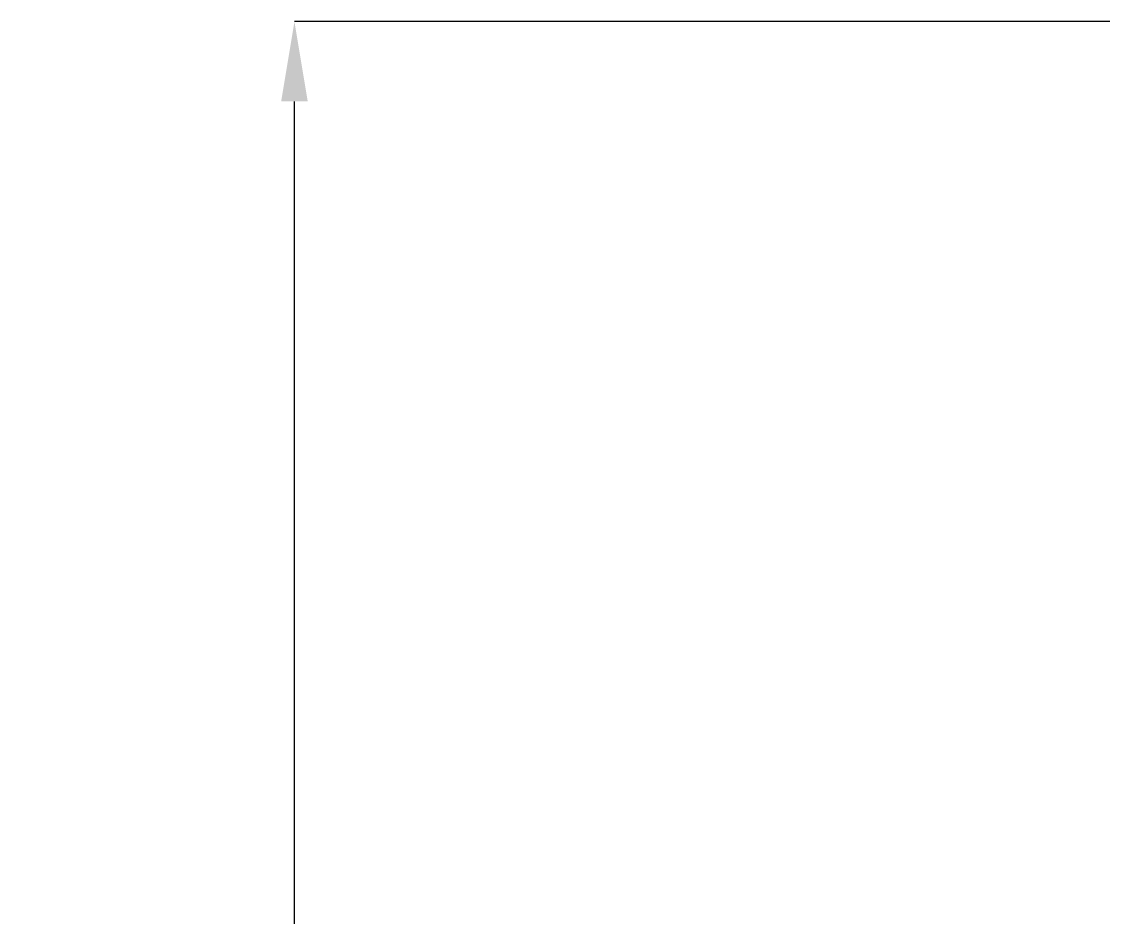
# Model space of a CAD drawing. Extents: x 0 to 1128, y 0 to 827.
# Drawn here: x 394.2 to 448.4, y 507.3 to 552.2 of the extents above; entities that cross this region are included whole.
import ezdxf

# ---------------------------------------------------------------- set-up
doc = ezdxf.new("R2010")
doc.units = 0
doc.header["$LTSCALE"] = 10
doc.header["$MEASUREMENT"] = 0
doc.header["$PDMODE"] = 3
doc.header["$PDSIZE"] = -10
doc.layers.get('0').update_dxf_attribs({"linetype": 'CONTINUOUS'})
doc.layers.get('DEFPOINTS').update_dxf_attribs({"linetype": 'CONTINUOUS'})
doc.styles.add('Daelim Dimension', font='')
doc.styles.get('Daelim Dimension').set_extended_font_data('나눔고딕')
doc.dimstyles.new('DEFAULT', dxfattribs={"dimscale": 2, "dimtxt": 2, "dimasz": 2, "dimexe": 0, "dimexo": 2, "dimgap": 1, "dimtad": 1, "dimdec": 0, "dimzin": 9, "dimdsep": 46, "dimtxsty": 'Daelim Dimension', "dimcen": 0.5, "dimclrd": 5, "dimclre": 5, "dimclrt": 256, "dimadec": 1, "dimazin": 0, "dimtfac": 1, "dimtdec": 0, "dimtix": 1, "dimtmove": 0, "dimatfit": 3, "dimfxl": 1, "dimtolj": 1, "dimtzin": 1, "dimlwd": 9, "dimlwe": 9, "dimarcsym": 0})

# ---------------------------------------------------------------- blocks, each defined once
blk = doc.blocks.new('*D6')
at = {"color": 5, "lineweight": 9, "ltscale": 0.5, "transparency": 16777216}
for p, q in [((473.216, 552.182), (407.903, 552.182)), ((407.903, 332.959), (407.903, 548.182)), ((678.153, 328.959), (407.903, 328.959))]:
    blk.add_line(p, q, dxfattribs=at)
at = {"color": 5, "ltscale": 0.5, "transparency": 16777216}
for points in [[(407.236, 548.182), (408.569, 548.182), (407.903, 552.182)], [(407.236, 332.959), (408.569, 332.959), (407.903, 328.959)]]:
    blk.add_solid(points, dxfattribs=at)
at = {"layer": 'DEFPOINTS', "color": 0, "ltscale": 0.5, "transparency": 16777216}
for p in [(407.903, 552.182), (477.216, 552.182), (682.153, 328.959)]:
    blk.add_point(p, dxfattribs=at)
at = {"color": 7, "ltscale": 0.5, "transparency": 16777216, "insert": (400.79, 440.571), "char_height": 10, "attachment_point": 5, "rotation": 90, "style": 'Daelim Dimension'}
blk.add_mtext('\\A1;223', dxfattribs=at)

msp = doc.modelspace()

# ---------------------------------------------------------------- dimensions: what is measured, and where the dimension line sits
at = {"color": 5, "ltscale": 0.5}
dim = msp.add_linear_dim(base=(407.903, 552.182), p1=(682.153, 328.959), p2=(477.216, 552.182), angle=90, dimstyle='DEFAULT', override={"dimtxt": 5, "dimclrd": 5, "dimclre": 5, "dimclrt": 7}, dxfattribs=at)
dim.commit()
dim.dimension.update_dxf_attribs({"geometry": '*D6', "text_midpoint": (400.79, 440.571)})

doc.saveas('drawing.dxf')
